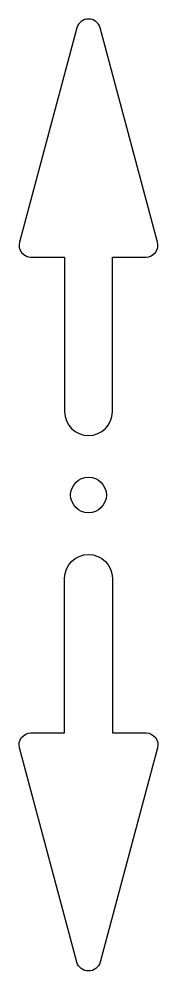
# Model space of a CAD drawing. Header units: millimetres. Extents: x -1.7 to 1.7, y -12 to 12.
import ezdxf

# ---------------------------------------------------------------- set-up
doc = ezdxf.new("R2010")
doc.units = ezdxf.units.MM
doc.layers.get('0').update_dxf_attribs({"color": 178, "lineweight": 25, "true_color": 0x000000})

msp = doc.modelspace()

# ---------------------------------------------------------------- linework, layer by layer
at = {"flags": 128}
for points in [[(0.6, 2.1), (0.6, 6), (1.447, 6, 0.493145), (1.737, 6.378), (0.29, 11.778, 0.767327), (-0.29, 11.778), (-1.737, 6.378, 0.493145), (-1.447, 6), (-0.6, 6), (-0.6, 2.1, 1)], [(0.6, -2.1), (0.6, -6), (1.447, -6, -0.493145), (1.737, -6.378), (0.29, -11.778, -0.767327), (-0.29, -11.778), (-1.737, -6.378, -0.493145), (-1.447, -6), (-0.6, -6), (-0.6, -2.1, -1)]]:
    msp.add_lwpolyline(points, format="xyb", close=True, dxfattribs=at)
msp.add_circle((0, 0), 0.45)

doc.saveas('drawing.dxf')
